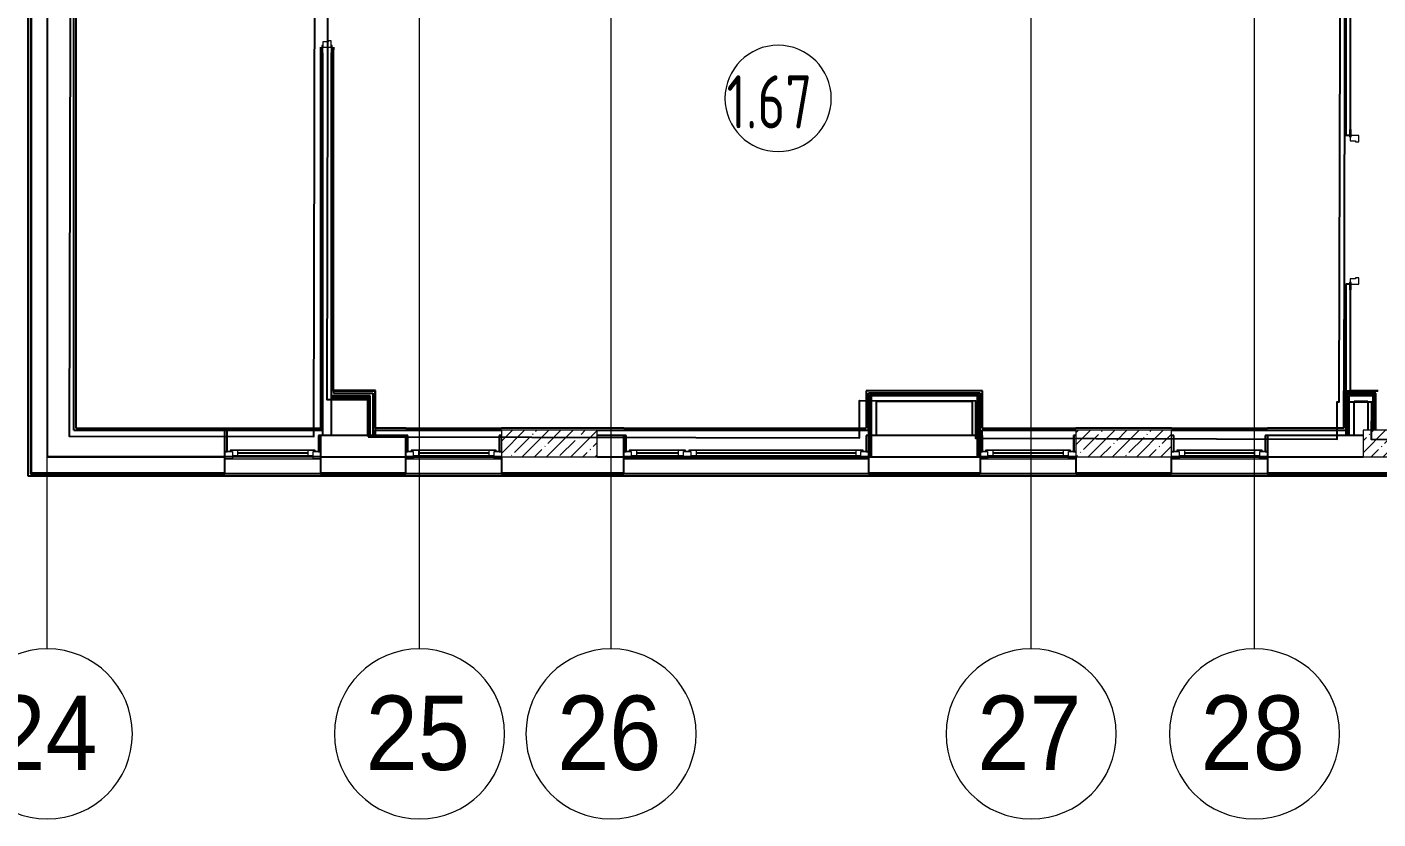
# Model space of a CAD drawing. Header units: millimetres. Extents: x -625 to 415037, y -3642 to 102118.
# Drawn here: x 89235 to 101935, y -3642 to 3808 of the extents above; entities that cross this region are included whole.
import ezdxf

# ---------------------------------------------------------------- set-up
doc = ezdxf.new("R2010")
doc.units = ezdxf.units.MM
doc.linetypes.add('Осевая', pattern=[6350, 1270, -952.5, 3175, -952.5])
for name, color, linetype, lineweight in [('A-AREA-IDEN', 7, 'Continuous', 9), ('A-GLAZ', 7, 'Continuous', 9), ('A-GLAZ-1', 7, 'Continuous', 5), ('S-COLS-1', 7, 'Continuous', 5), ('Оси', 7, 'Continuous', 9), ('Оси-1', 7, 'Continuous', 20), ('Оси-2', 7, 'Осевая', 9)]:
    doc.layers.add(name, color=color, linetype=linetype, lineweight=lineweight)
doc.layers.add('A-DOOR-FRAM-1', color=7, linetype='Continuous', lineweight=5, true_color=0xc0c0c0)
doc.styles.add('Arial', font='arial.ttf', dxfattribs={"width": 0.9, "height": 700})
doc.styles.add('СПДС', font='ГОСТ тип А.ttf', dxfattribs={"width": 0.9})

# ---------------------------------------------------------------- blocks, each defined once
blk = doc.blocks.new('110_Дверь_СКБ_2Ст - Д-5_п_ Из игровой в коридор-32215844-Объем проектирования 1 этажа')
at = {"layer": 'A-DOOR-FRAM-1'}
for p, q in [((-672, 48), (-742, 48)), ((-742, 48), (-742, 40)), ((-742, 40), (-672, 40)), ((-638, 40), (-688, 40)), ((-688, 40), (-688, -40)), ((-672, 40), (-672, 48)), ((-638, -10), (-638, 40)), ((662, 40), (662, -10)), ((712, 40), (662, 40)), ((768, 48), (698, 48)), ((698, 48), (698, 40)), ((698, 40), (768, 40)), ((712, -40), (712, 40)), ((768, 40), (768, 48)), ((-672, -40), (-742, -40)), ((-742, -40), (-742, -48)), ((-742, -48), (-672, -48)), ((-688, -40), (-628, -40)), ((-672, -39), (-688, -39)), ((-688, -39), (-688, -40)), ((-688, -40), (-672, -40)), ((-672, -40), (-672, -39)), ((-672, -48), (-672, -40)), ((-628, -10), (-638, -10)), ((-628, -40), (-628, -10)), ((662, -10), (652, -10)), ((652, -10), (652, -40)), ((652, -40), (712, -40)), ((712, -39), (698, -39)), ((698, -39), (698, -40)), ((698, -40), (712, -40)), ((768, -40), (698, -40)), ((698, -40), (698, -48)), ((698, -48), (768, -48)), ((712, -40), (712, -39)), ((768, -48), (768, -40))]:
    blk.add_line(p, q, dxfattribs=at)
blk = doc.blocks.new('120_Окно_СКБ_1Ст - 120_Окно_СКБ_1Ст 900х2500_h_ с форточкой-22876038-Объем проектирования 1 этажа')
at = {"layer": 'A-GLAZ'}
for p, q in [((-450, -127), (-450, -57)), ((-450, -57), (-380, -57)), ((-380, -127), (-450, -127)), ((-380, -127), (-400, -127)), ((-400, -127), (-400, -137)), ((-380, -57), (-380, -127)), ((380, -87), (-380, -87)), ((-380, -87), (-380, -127)), ((-330, -137), (-330, -87)), ((330, -137), (330, -87)), ((380, -127), (380, -57)), ((380, -57), (450, -57)), ((380, -127), (380, -87)), ((450, -127), (380, -127)), ((400, -127), (380, -127)), ((400, -137), (400, -127)), ((450, -57), (450, -127)), ((-400, -137), (400, -137)), ((400, -137), (-400, -137))]:
    blk.add_line(p, q, dxfattribs=at)
at = {"layer": 'A-GLAZ-1'}
for p, q in [((450, -57), (-450, -57)), ((-430, -127), (-400, -127)), ((-330, -107), (330, -107)), ((330, -117), (-330, -117)), ((400, -127), (430, -127))]:
    blk.add_line(p, q, dxfattribs=at)
blk = doc.blocks.new('120_Окно_СКБ_2Ст_Фрамуга сверху - 120_Окно_СКБ_2Ст_2300х2500_h_ ДОО-19727959-Объем проектирования 1 этажа')
at = {"layer": 'A-GLAZ'}
for p, q in [((-1150, -127), (-1150, -57)), ((-1150, -57), (-1080, -57)), ((-1080, -127), (-1150, -127)), ((-1080, -127), (-1100, -127)), ((-1100, -127), (-1100, -137)), ((-1080, -57), (-1080, -127)), ((520, -87), (-1080, -87)), ((-1080, -87), (-1080, -127)), ((-1030, -137), (-1030, -87)), ((470, -137), (470, -87)), ((520, -127), (520, -57)), ((520, -57), (590, -57)), ((520, -127), (520, -87)), ((590, -127), (520, -127)), ((540, -127), (520, -127)), ((540, -137), (540, -127)), ((590, -127), (570, -127)), ((570, -127), (570, -137)), ((590, -57), (590, -127)), ((1080, -87), (590, -87)), ((590, -87), (590, -127)), ((640, -137), (640, -87)), ((1030, -137), (1030, -87)), ((1080, -127), (1080, -57)), ((1080, -57), (1150, -57)), ((1080, -127), (1080, -87)), ((1150, -127), (1080, -127)), ((1100, -127), (1080, -127)), ((1100, -137), (1100, -127)), ((1150, -57), (1150, -127)), ((-1100, -137), (540, -137)), ((540, -137), (-1100, -137)), ((570, -137), (1100, -137)), ((1100, -137), (570, -137))]:
    blk.add_line(p, q, dxfattribs=at)
at = {"layer": 'A-GLAZ-1'}
for p, q in [((1150, -57), (-1150, -57)), ((-1130, -127), (-1100, -127)), ((-1080, -57), (1080, -57)), ((-1030, -107), (470, -107)), ((470, -117), (-1030, -117)), ((540, -127), (570, -127)), ((540, -127), (570, -127)), ((640, -107), (1030, -107)), ((1030, -117), (640, -117)), ((1100, -127), (1130, -127))]:
    blk.add_line(p, q, dxfattribs=at)
blk = doc.blocks.new('BSC_Колонна _Прямоугольная - 250х900-23282983-Объем проектирования 1 этажа')
at = {"layer": 'S-COLS-1'}
h = blk.add_hatch(dxfattribs=at)
h.set_pattern_fill('FP_91', color=256, style=0, pattern_type=2)
h.set_pattern_definition([(45, (-99480, -25), (-114.04925, 114.04925), []), (45, (-99365.95, -25), (-114.04925, 114.04925), [201.613, -40.323, 6.706, -33.617])])
h.paths.add_polyline_path([(450, -125), (450, 125), (-450, 125), (-450, -125)])
for p, q in [((450, 125), (-450, 125)), ((-450, 125), (-450, -125)), ((450, -125), (450, 125)), ((-450, -125), (450, -125))]:
    blk.add_line(p, q, dxfattribs=at)
blk = doc.blocks.new('BSC_Колонна _Прямоугольная - 250х900-V83-Объем проектирования 1 этажа')
at = {"layer": 'S-COLS-1'}
h = blk.add_hatch(dxfattribs=at)
h.set_pattern_fill('FP_98', color=256, style=0, pattern_type=2)
h.set_pattern_definition([(45, (-94080, -25), (-114.04925, 114.04925), []), (45, (-93965.95, -25), (-114.04925, 114.04925), [201.613, -40.323, 6.706, -33.617])])
h.paths.add_polyline_path([(-450, -125), (450, -125), (450, 125), (-450, 125), (-450, -34)])
for p, q in [((450, 125), (-450, 125)), ((-450, 125), (-450, -125)), ((450, -125), (450, 125)), ((-450, -125), (450, -125))]:
    blk.add_line(p, q, dxfattribs=at)
blk = doc.blocks.new('BSC_Колонна _Прямоугольная - 250х900-V84-Объем проектирования 1 этажа')
at = {"layer": 'S-COLS-1'}
h = blk.add_hatch(dxfattribs=at)
h.set_pattern_fill('FP_99', color=256, style=0, pattern_type=2)
h.set_pattern_definition([(45, (-102180, -25), (-114.04925, 114.04925), []), (45, (-102065.95, -25), (-114.04925, 114.04925), [201.613, -40.323, 6.706, -33.617])])
h.paths.add_polyline_path([(450, -125), (450, 125), (-450, 125), (-450, -125)])
for p, q in [((450, 125), (-450, 125)), ((-450, 125), (-450, -125)), ((450, -125), (450, 125)), ((-450, -125), (450, -125))]:
    blk.add_line(p, q, dxfattribs=at)
blk = doc.blocks.new('110_Дверь_СКБ_2Ст - Д-5_п__в составе перегородки _не входит в спец__-32680960-Объем проектирования 1 этажа')
at = {"layer": 'A-DOOR-FRAM-1'}
for p, q in [((-672, 8), (-742, 8)), ((-742, 8), (-742, 0)), ((-742, 0), (-672, 0)), ((-638, 0), (-688, 0)), ((-688, 0), (-688, -79)), ((-672, 0), (-688, 0)), ((-688, 0), (-688, -1)), ((-672, 0), (-672, 8)), ((-672, -1), (-672, 0)), ((-638, -49), (-638, 0)), ((662, 0), (662, -49)), ((712, 0), (662, 0)), ((768, 8), (698, 8)), ((698, 8), (698, 0)), ((712, 0), (698, 0)), ((698, 0), (698, -1)), ((698, 0), (768, 0)), ((712, -79), (712, 0)), ((712, -1), (712, 0)), ((768, 0), (768, 8)), ((-672, -1), (-742, -1)), ((-742, -1), (-742, -9)), ((-742, -9), (-672, -9)), ((-688, -79), (-628, -79)), ((-688, -1), (-672, -1)), ((-672, -9), (-672, -1)), ((-628, -49), (-638, -49)), ((-628, -79), (-628, -49)), ((662, -49), (652, -49)), ((652, -49), (652, -79)), ((652, -79), (712, -79)), ((698, -1), (712, -1)), ((768, -1), (698, -1)), ((698, -1), (698, -9)), ((698, -9), (768, -9)), ((768, -9), (768, -1))]:
    blk.add_line(p, q, dxfattribs=at)
blk = doc.blocks.new('Ось сетки - D8-29747960-Объем проектирования 1 этажа')
at = {"layer": 'Оси-1'}
for start, end in [(360, 180), (180, 360)]:
    blk.add_arc((0, 0), 4, start, end, dxfattribs=at)
blk = doc.blocks.new('Марка_Помещения - Номер-25198446-Объем проектирования 1 этажа')
at = {"layer": 'A-AREA-IDEN'}
for start, end in [(360, 180), (180, 360)]:
    blk.add_arc((0, 0), 2.5, start, end, dxfattribs=at)

msp = doc.modelspace()

# ---------------------------------------------------------------- linework, layer by layer
for p, q in [((89425, 8015), (89425, -236)), ((89675, 14), (89675, 8015)), ((89696, 35), (89696, 8070)), ((89272, 7514), (89272, -389)), ((89275, 7514), (89275, -386)), ((89245, -416), (89245, 7356)), ((89267, 7356), (89267, -394)), ((101634, 5023), (101634, 2789)), ((101675, 5044), (101675, 2844)), ((101676, 2844), (101676, 5043)), ((91995, 3619), (91994, 3619)), ((91994, 3619), (91994, 35)), ((92007, 3594), (91995, 3594)), ((92015, -36), (92015, 3564)), ((92095, 3564), (92095, -36)), ((92115, 3594), (92103, 3594)), ((92115, 3619), (92115, 3594)), ((92116, 3619), (92115, 3619)), ((92115, 3594), (92115, 3594)), ((92116, 385), (92116, 3619)), ((101634, 2789), (101635, 2789)), ((101635, 2789), (101667, 2789)), ((101635, 1389), (101634, 1389)), ((101634, 1389), (101634, 384)), ((101667, 1389), (101635, 1389)), ((101675, 1334), (101675, 384)), ((101676, 385), (101676, 1334)), ((92511, 389), (92095, 389)), ((92115, 389), (92115, 384)), ((92115, 384), (92506, 384)), ((92115, 384), (92115, 364)), ((92507, 385), (92116, 385)), ((92506, 384), (92506, 34)), ((92507, 35), (92507, 385)), ((92511, -36), (92511, 389)), ((97124, 385), (97124, 35)), ((98216, 385), (97124, 385)), ((98215, 384), (97125, 384)), ((98215, 384), (98215, 35)), ((98216, 35), (98216, 385)), ((101614, 385), (101614, 35)), ((101615, 385), (101614, 385)), ((101635, 385), (101615, 385)), ((101615, 34), (101615, 384)), ((101634, 384), (101675, 384)), ((101635, -36), (101635, 387)), ((101675, 384), (101935, 384)), ((101936, 385), (101676, 385)), ((92461, 339), (92095, 339)), ((92448, 326), (92095, 326)), ((92095, 314), (92436, 314)), ((92115, 364), (92486, 364)), ((92436, 314), (92436, -36)), ((92448, -36), (92448, 326)), ((92461, -36), (92461, 339)), ((92486, 364), (92486, -36)), ((98195, 364), (97145, 364)), ((97145, 14), (97145, 364)), ((97157, 351), (97157, -236)), ((98182, 351), (97157, 351)), ((97170, 339), (97170, -236)), ((98170, 339), (97170, 339)), ((97220, -36), (97220, 289)), ((97220, 289), (98120, 289)), ((98120, 289), (98120, -36)), ((98170, -236), (98170, 339)), ((98182, -236), (98182, 351)), ((98195, 364), (98195, -386)), ((101915, 364), (101635, 364)), ((101647, 351), (101647, -36)), ((101902, 351), (101647, 351)), ((101660, 339), (101660, -36)), ((101890, 339), (101660, 339)), ((101710, -36), (101710, 289)), ((101710, 289), (101840, 289)), ((101840, 289), (101840, 14)), ((101890, 14), (101890, 339)), ((101902, 14), (101902, 351)), ((101915, 14), (101915, 364)), ((89675, 14), (91115, 14)), ((89696, 34), (89695, 34)), ((89696, 35), (91995, 35)), ((91095, -386), (91095, 34)), ((91115, -184), (91115, 14)), ((91116, 14), (91115, 14)), ((91116, 14), (91995, 14)), ((91116, -184), (91116, 14)), ((91995, 35), (91995, 34)), ((91995, 34), (91995, 14)), ((91995, 34), (91995, 34)), ((91995, 14), (92015, 14)), ((92506, 34), (92511, 34)), ((92506, -36), (92506, 14)), ((92506, 14), (93695, 14)), ((92795, 35), (92507, 35)), ((92795, 34), (92795, 35)), ((92795, 35), (93695, 35)), ((94845, 35), (93695, 35)), ((93695, 35), (93695, 34)), ((94595, 14), (97145, 14)), ((94845, 34), (94845, 35)), ((94845, 35), (97123, 35)), ((97123, 35), (97123, 34)), ((97145, 14), (97145, -386)), ((97220, 14), (97222, 14)), ((98215, 34), (98215, 35)), ((98215, 35), (98216, 35)), ((98215, 14), (99095, 14)), ((98215, -184), (98215, 14)), ((98216, 35), (99095, 35)), ((99995, 35), (99095, 35)), ((99095, 35), (99095, 34)), ((99995, 34), (99995, 35)), ((99995, 35), (100895, 35)), ((99995, 14), (101635, 14)), ((101614, 35), (100895, 35)), ((100895, 35), (100895, 34)), ((101935, 35), (101935, 34)), ((91974, -36), (91974, -184)), ((91975, -36), (91974, -36)), ((91975, -36), (91975, -184)), ((91995, -36), (91975, -36)), ((92795, -36), (91995, -36)), ((91995, -36), (91995, -386)), ((92795, -386), (92795, -36)), ((92815, -36), (92795, -36)), ((92815, -184), (92815, -36)), ((92816, -36), (92815, -36)), ((92816, -184), (92816, -36)), ((93674, -36), (93674, -184)), ((93675, -36), (93674, -36)), ((93675, -36), (93675, -184)), ((93695, -36), (93675, -36)), ((94845, -36), (94595, -36)), ((94845, -386), (94845, -36)), ((94865, -36), (94845, -36)), ((94865, -184), (94865, -36)), ((94866, -36), (94865, -36)), ((94866, -184), (94866, -36)), ((97124, -36), (97124, -184)), ((97125, -36), (97124, -36)), ((97125, -36), (97125, -184)), ((97145, -36), (97125, -36)), ((98170, -36), (97170, -36)), ((98195, -36), (98215, -36)), ((98215, -36), (98195, -36)), ((98215, -36), (98195, -36)), ((98216, -36), (98215, -36)), ((98216, -36), (98215, -36)), ((98216, -184), (98216, -36)), ((99075, -36), (99074, -36)), ((99074, -36), (99074, -184)), ((99075, -36), (99074, -36)), ((99095, -36), (99075, -36)), ((99075, -36), (99075, -184)), ((99095, -36), (99075, -36)), ((100015, -36), (99995, -36)), ((100015, -184), (100015, -36)), ((100016, -36), (100015, -36)), ((100016, -184), (100016, -36)), ((100874, -36), (100874, -184)), ((100875, -36), (100874, -36)), ((100875, -36), (100875, -184)), ((100895, -36), (100875, -36)), ((101795, -36), (100895, -36)), ((100895, -36), (100895, -386)), ((91995, -236), (89425, -236)), ((89425, -236), (91095, -236)), ((91095, -184), (91115, -184)), ((91995, -236), (91095, -236)), ((91115, -184), (91116, -184)), ((91974, -184), (91975, -184)), ((91975, -184), (91995, -184)), ((91995, -236), (92795, -236)), ((91995, -236), (93695, -236)), ((92795, -184), (92815, -184)), ((93695, -236), (92795, -236)), ((92815, -184), (92816, -184)), ((93674, -184), (93675, -184)), ((93675, -184), (93695, -184)), ((93695, -236), (93695, -386)), ((94595, -236), (94845, -236)), ((94595, -236), (99095, -236)), ((94845, -184), (94865, -184)), ((97145, -236), (94845, -236)), ((94865, -184), (94866, -184)), ((97124, -184), (97125, -184)), ((97125, -184), (97145, -184)), ((97170, -236), (98170, -236)), ((98195, -184), (98215, -184)), ((98195, -184), (98215, -184)), ((99095, -236), (98195, -236)), ((98215, -184), (98216, -184)), ((98215, -184), (98216, -184)), ((99074, -184), (99075, -184)), ((99074, -184), (99075, -184)), ((99075, -184), (99095, -184)), ((99075, -184), (99095, -184)), ((99095, -236), (99095, -386)), ((99995, -184), (100015, -184)), ((99995, -386), (99995, -236)), ((99995, -236), (101795, -236)), ((100895, -236), (99995, -236)), ((100015, -184), (100016, -184)), ((100874, -184), (100875, -184)), ((100875, -184), (100895, -184)), ((100895, -236), (101795, -236)), ((108095, -416), (89245, -416)), ((89267, -394), (91095, -394)), ((89272, -389), (91095, -389)), ((89275, -386), (91095, -386)), ((91095, -394), (91095, -386)), ((91995, -394), (91095, -394)), ((91995, -386), (91995, -394)), ((91995, -386), (92795, -386)), ((91995, -389), (92795, -389)), ((91995, -394), (92795, -394)), ((92795, -394), (92795, -386)), ((93695, -394), (92795, -394)), ((93695, -386), (93695, -394)), ((93695, -386), (94845, -386)), ((93695, -389), (94845, -389)), ((93695, -394), (94845, -394)), ((94845, -394), (94845, -386)), ((97145, -394), (94845, -394)), ((97145, -386), (97145, -394)), ((97145, -386), (98195, -386)), ((97145, -389), (98195, -389)), ((97145, -394), (98195, -394)), ((98195, -394), (98195, -386)), ((99095, -394), (98195, -394)), ((99095, -386), (99095, -394)), ((99095, -386), (99995, -386)), ((99095, -389), (99995, -389)), ((99095, -394), (99995, -394)), ((99995, -394), (99995, -386)), ((100895, -394), (99995, -394)), ((100895, -386), (100895, -394)), ((100895, -386), (102945, -386)), ((100895, -389), (102945, -389)), ((100895, -394), (102945, -394))]:
    msp.add_line(p, q)
at = {"flags": 128}
for points in [[(91954, 10163), (89656, 10168), (89632, -40), (91930, -45)], [(92443, -47), (97060, -57), (97061, 293), (98153, 290), (98152, -60), (101550, -68), (101551, 282), (101571, 282), (101582, 4920), (94202, 4937), (94205, 6377), (92067, 6382), (92053, 304), (92444, 303)]]:
    msp.add_lwpolyline(points, close=True, dxfattribs=at)
msp.add_lwpolyline([(107128, 10127), (101656, 10140), (101644, 4940), (101624, 4940), (101613, 282), (101873, 281), (101872, -69), (105510, -77)], dxfattribs=at)
at = {"layer": 'Оси'}
for p, q in [((89425, -2042), (89425, 2958)), ((92925, -2042), (92925, 2958)), ((94725, -2042), (94725, 2958)), ((98675, -2042), (98675, 2958)), ((100775, -2042), (100775, 2958))]:
    msp.add_line(p, q, dxfattribs=at)
at = {"layer": 'Оси-2'}
for p, q in [((100775, 2958), (100775, 16892)), ((89425, 2958), (89425, 16779)), ((92925, 2958), (92925, 16779)), ((94725, 2958), (94725, 16779)), ((98675, 2958), (98675, 16779))]:
    msp.add_line(p, q, dxfattribs=at)

# ---------------------------------------------------------------- block references
at = {"rotation": 89.99999999999991}
for name, p in [('110_Дверь_СКБ_2Ст - Д-5_п_ Из игровой в коридор-32215844-Объем проектирования 1 этажа', (92055, 4306)), ('110_Дверь_СКБ_2Ст - Д-5_п__в составе перегородки _не входит в спец__-32680960-Объем проектирования 1 этажа', (101675, 2076))]:
    msp.add_blockref(name, p, dxfattribs=at)
for name, p in [('BSC_Колонна _Прямоугольная - 250х900-V83-Объем проектирования 1 этажа', (94145, -111)), ('BSC_Колонна _Прямоугольная - 250х900-23282983-Объем проектирования 1 этажа', (99545, -111)), ('BSC_Колонна _Прямоугольная - 250х900-V84-Объем проектирования 1 этажа', (102245, -111))]:
    msp.add_blockref(name, p)
at = {"color": 3, "rotation": 180}
for name, p in [('120_Окно_СКБ_1Ст - 120_Окно_СКБ_1Ст 900х2500_h_ с форточкой-22876038-Объем проектирования 1 этажа', (91545, -311)), ('120_Окно_СКБ_1Ст - 120_Окно_СКБ_1Ст 900х2500_h_ с форточкой-22876038-Объем проектирования 1 этажа', (93245, -311)), ('120_Окно_СКБ_2Ст_Фрамуга сверху - 120_Окно_СКБ_2Ст_2300х2500_h_ ДОО-19727959-Объем проектирования 1 этажа', (95995, -311)), ('120_Окно_СКБ_1Ст - 120_Окно_СКБ_1Ст 900х2500_h_ с форточкой-22876038-Объем проектирования 1 этажа', (98645, -311)), ('120_Окно_СКБ_1Ст - 120_Окно_СКБ_1Ст 900х2500_h_ с форточкой-22876038-Объем проектирования 1 этажа', (100445, -311))]:
    msp.add_blockref(name, p, dxfattribs=at)
at = {"layer": 'A-AREA-IDEN', "xscale": 199.9999999999999, "yscale": 199.9999999999999, "zscale": 199.9999999999999}
msp.add_blockref('Марка_Помещения - Номер-25198446-Объем проектирования 1 этажа', (96296, 3136), dxfattribs=at)
at = {"layer": 'Оси-1', "xscale": 199.9999999999999, "yscale": 199.9999999999999, "zscale": 199.9999999999999}
for p in [(89425, -2842), (92925, -2842), (94725, -2842), (98675, -2842), (100775, -2842)]:
    msp.add_blockref('Ось сетки - D8-29747960-Объем проектирования 1 этажа', p, dxfattribs=at)

# ---------------------------------------------------------------- texts
at = {"layer": 'A-AREA-IDEN', "insert": (95812, 3354), "char_height": 500, "width": 1212.15, "attachment_point": 1, "style": 'СПДС'}
msp.add_mtext('1.67', dxfattribs=at)
at = {"layer": 'Оси', "char_height": 700, "width": 1212.15, "attachment_point": 1, "style": 'Arial'}
for s, insert in [('24', (88919, -2481)), ('25', (92419, -2481)), ('26', (94219, -2481)), ('27', (98169, -2481)), ('28', (100269, -2481))]:
    msp.add_mtext(s, dxfattribs=dict(at, insert=insert))

doc.saveas('drawing.dxf')
